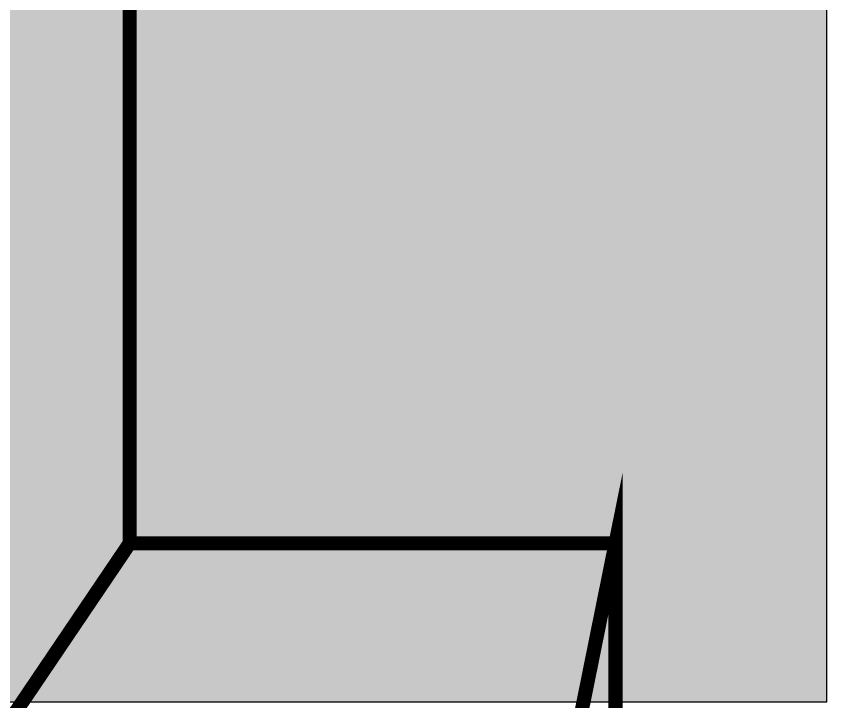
# Model space of a CAD drawing. Header units: millimetres. Extents: x -176651 to 424033, y -469666 to 486614.
# Drawn here: x 191519 to 193820, y 210760 to 212708 of the extents above; entities that cross this region are included whole.
import ezdxf

# ---------------------------------------------------------------- set-up
doc = ezdxf.new("R2010")
doc.units = ezdxf.units.MM
doc.linetypes.add('1625E_Roof Plan$0$DASHED', pattern=[0.75, 0.5, -0.25])
for name, color, linetype in [('1625_East Villa$0$ad-Elevation 10', 8, 'Continuous'), ('1625_East Villa$0$ad-Verandah', 8, 'Continuous'), ('1625E_Roof Plan$0$ad-Primary Roof', 8, 'Continuous'), ('1625E_Roof Plan$0$ad-Secondary Roof', 8, 'Continuous')]:
    doc.layers.add(name, color=color, linetype=linetype)

# ---------------------------------------------------------------- blocks, each defined once
blk = doc.blocks.new('1625_East Villa$0$zw$959F')
at = {"transparency": 33554559}
h = blk.add_hatch(color=256, dxfattribs=at)
h.dxf.hatch_style = 1
h.set_gradient(color1=(153, 204, 0), color2=(63, 127, 0), tint=1, name='INVSPHERICAL')
h.paths.add_polyline_path([(0, -8875), (2430, -8875), (2430, -4975), (0, -4975)])
h = blk.add_hatch(dxfattribs=at)
h.set_pattern_fill('GRASS', color=74)
h.set_pattern_definition([(90, (-1096435.541, 661200.024), (-17.96051224, 17.96051224), [4.7625, -31.1585245]), (45, (-1096435.54, 661200.024), (-17.96051224, 17.96051224), [4.7625, -20.6375]), (135, (-1096435.54, 661200.024), (-17.96051224, -17.96051224), [4.7625, -20.6375])])
h.paths.add_polyline_path([(0, -8875), (2430, -8875), (2430, -4975), (0, -4975)])
at = {"layer": '1625_East Villa$0$ad-Elevation 10'}
blk.add_lwpolyline([(0, -8875), (2430, -8875), (2430, -4975), (0, -4975)], close=True, dxfattribs=at)
blk = doc.blocks.new('1625E_Roof Plan')
at = {"layer": '1625E_Roof Plan$0$ad-Primary Roof', "linetype": '1625E_Roof Plan$0$DASHED', "ltscale": 2, "const_width": 40}
blk.add_lwpolyline([(12570, 8195), (12570, 5195)], dxfattribs=at)
at = {"layer": '1625E_Roof Plan$0$ad-Secondary Roof', "linetype": '1625E_Roof Plan$0$DASHED', "ltscale": 2, "const_width": 40}
for points in [[(13950, 5195), (13188.8, 1425), (13950, -2345)], [(12570, 5195), (10022.5, 1425), (12570, -2345), (13950, -2345), (13950, 5195)]]:
    blk.add_lwpolyline(points, close=True, dxfattribs=at)
blk = doc.blocks.new('1625_East Villa')
at = {"layer": '1625_East Villa$0$ad-Verandah'}
blk.add_blockref('1625_East Villa$0$zw$959F', (12120, 13620), dxfattribs=at)
blk.add_blockref('1625E_Roof Plan', (0, 0))
blk = doc.blocks.new("All Plot's Villa Plans")
at = {"ltscale": 5}
blk.add_blockref('1625_East Villa', (179270.5, 206014.9), dxfattribs=at)

msp = doc.modelspace()

# ---------------------------------------------------------------- block references
at = {"ltscale": 5}
msp.add_blockref("All Plot's Villa Plans", (0, 0), dxfattribs=at)

doc.saveas('drawing.dxf')
